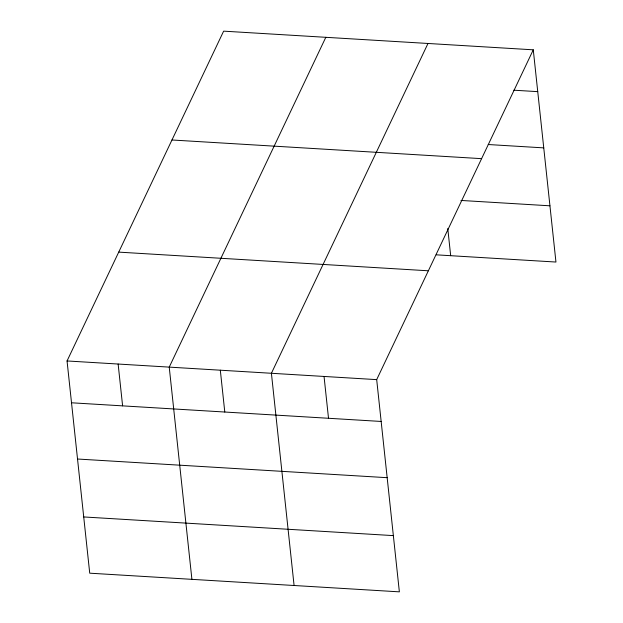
<?xml version="1.0" encoding="UTF-8"?>
<svg xmlns="http://www.w3.org/2000/svg" width="623" height="623" viewBox="0 0 623 623"><rect width="100%" height="100%" fill="white"/><g stroke="black" fill="none" stroke-linecap="round" stroke-linejoin="round"><path stroke-width="0.93" d="M533.272 49.817L376.689 379.625L399.366 591.85L89.728 573.183L67.05 360.958L223.634 31.15L533.272 49.817L555.95 262.042L436.217 254.823M325.813 37.31L169.23 367.118L191.907 579.343M427.993 43.47L271.41 373.278L294.087 585.503M513.811 90.203L537.742 91.643M488.245 144.528L543.754 147.877M171.964 139.988L481.602 158.655M460.934 200.442L549.945 205.808M118.72 252.12L428.359 270.787M67.05 360.958L376.689 379.625M71.52 402.785L381.159 421.452M77.525 459.019L387.163 477.685M83.716 516.95L393.354 535.616M447.773 228.516L450.678 255.695M324.046 376.448L328.516 418.282M220.316 370.194L224.786 412.029M118.136 364.034L122.606 405.869"/></g></svg>
